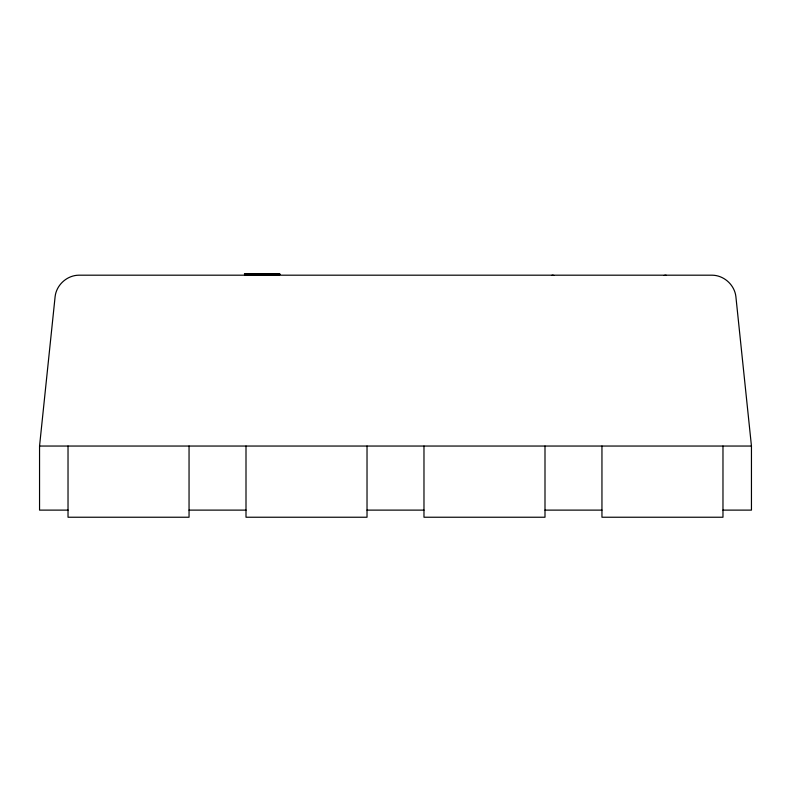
<?xml version="1.0" encoding="UTF-8"?>
<svg xmlns="http://www.w3.org/2000/svg" width="791" height="791" viewBox="0 0 791 791"><rect width="100%" height="100%" fill="white"/><g stroke="black" fill="none" stroke-linecap="round" stroke-linejoin="round"><path stroke-width="1.19" d="M68.026 510.116L39.55 510.116L39.55 446.045L55.123 296.546C56.468 284.859 67.057 275.317 78.823 275.189L712.177 275.189C723.943 275.317 734.532 284.859 735.877 296.546L751.45 446.045L751.45 510.116L722.974 510.116M664.222 275.436L666.081 275.189M244.874 273.765L279.381 273.765M244.35 274.052L280.093 274.052M279.549 274.477L280.093 274.477M39.55 446.045L751.45 446.045M189.049 510.116L246.001 510.116M367.024 510.116L423.976 510.116M544.999 510.116L601.951 510.116M552.059 275.189L553.918 275.436M722.974 446.045L722.974 517.235L601.951 517.235L601.951 446.045M544.999 446.045L544.999 517.235L423.976 517.235L423.976 446.045M367.024 446.045L367.024 517.235L246.001 517.235L246.001 446.045M279.381 275.189L244.992 275.189M277.325 274.052L277.325 275.189M271.6 274.052L271.6 275.189M189.049 446.045L189.049 517.235L68.026 517.235L68.026 446.045"/></g></svg>
